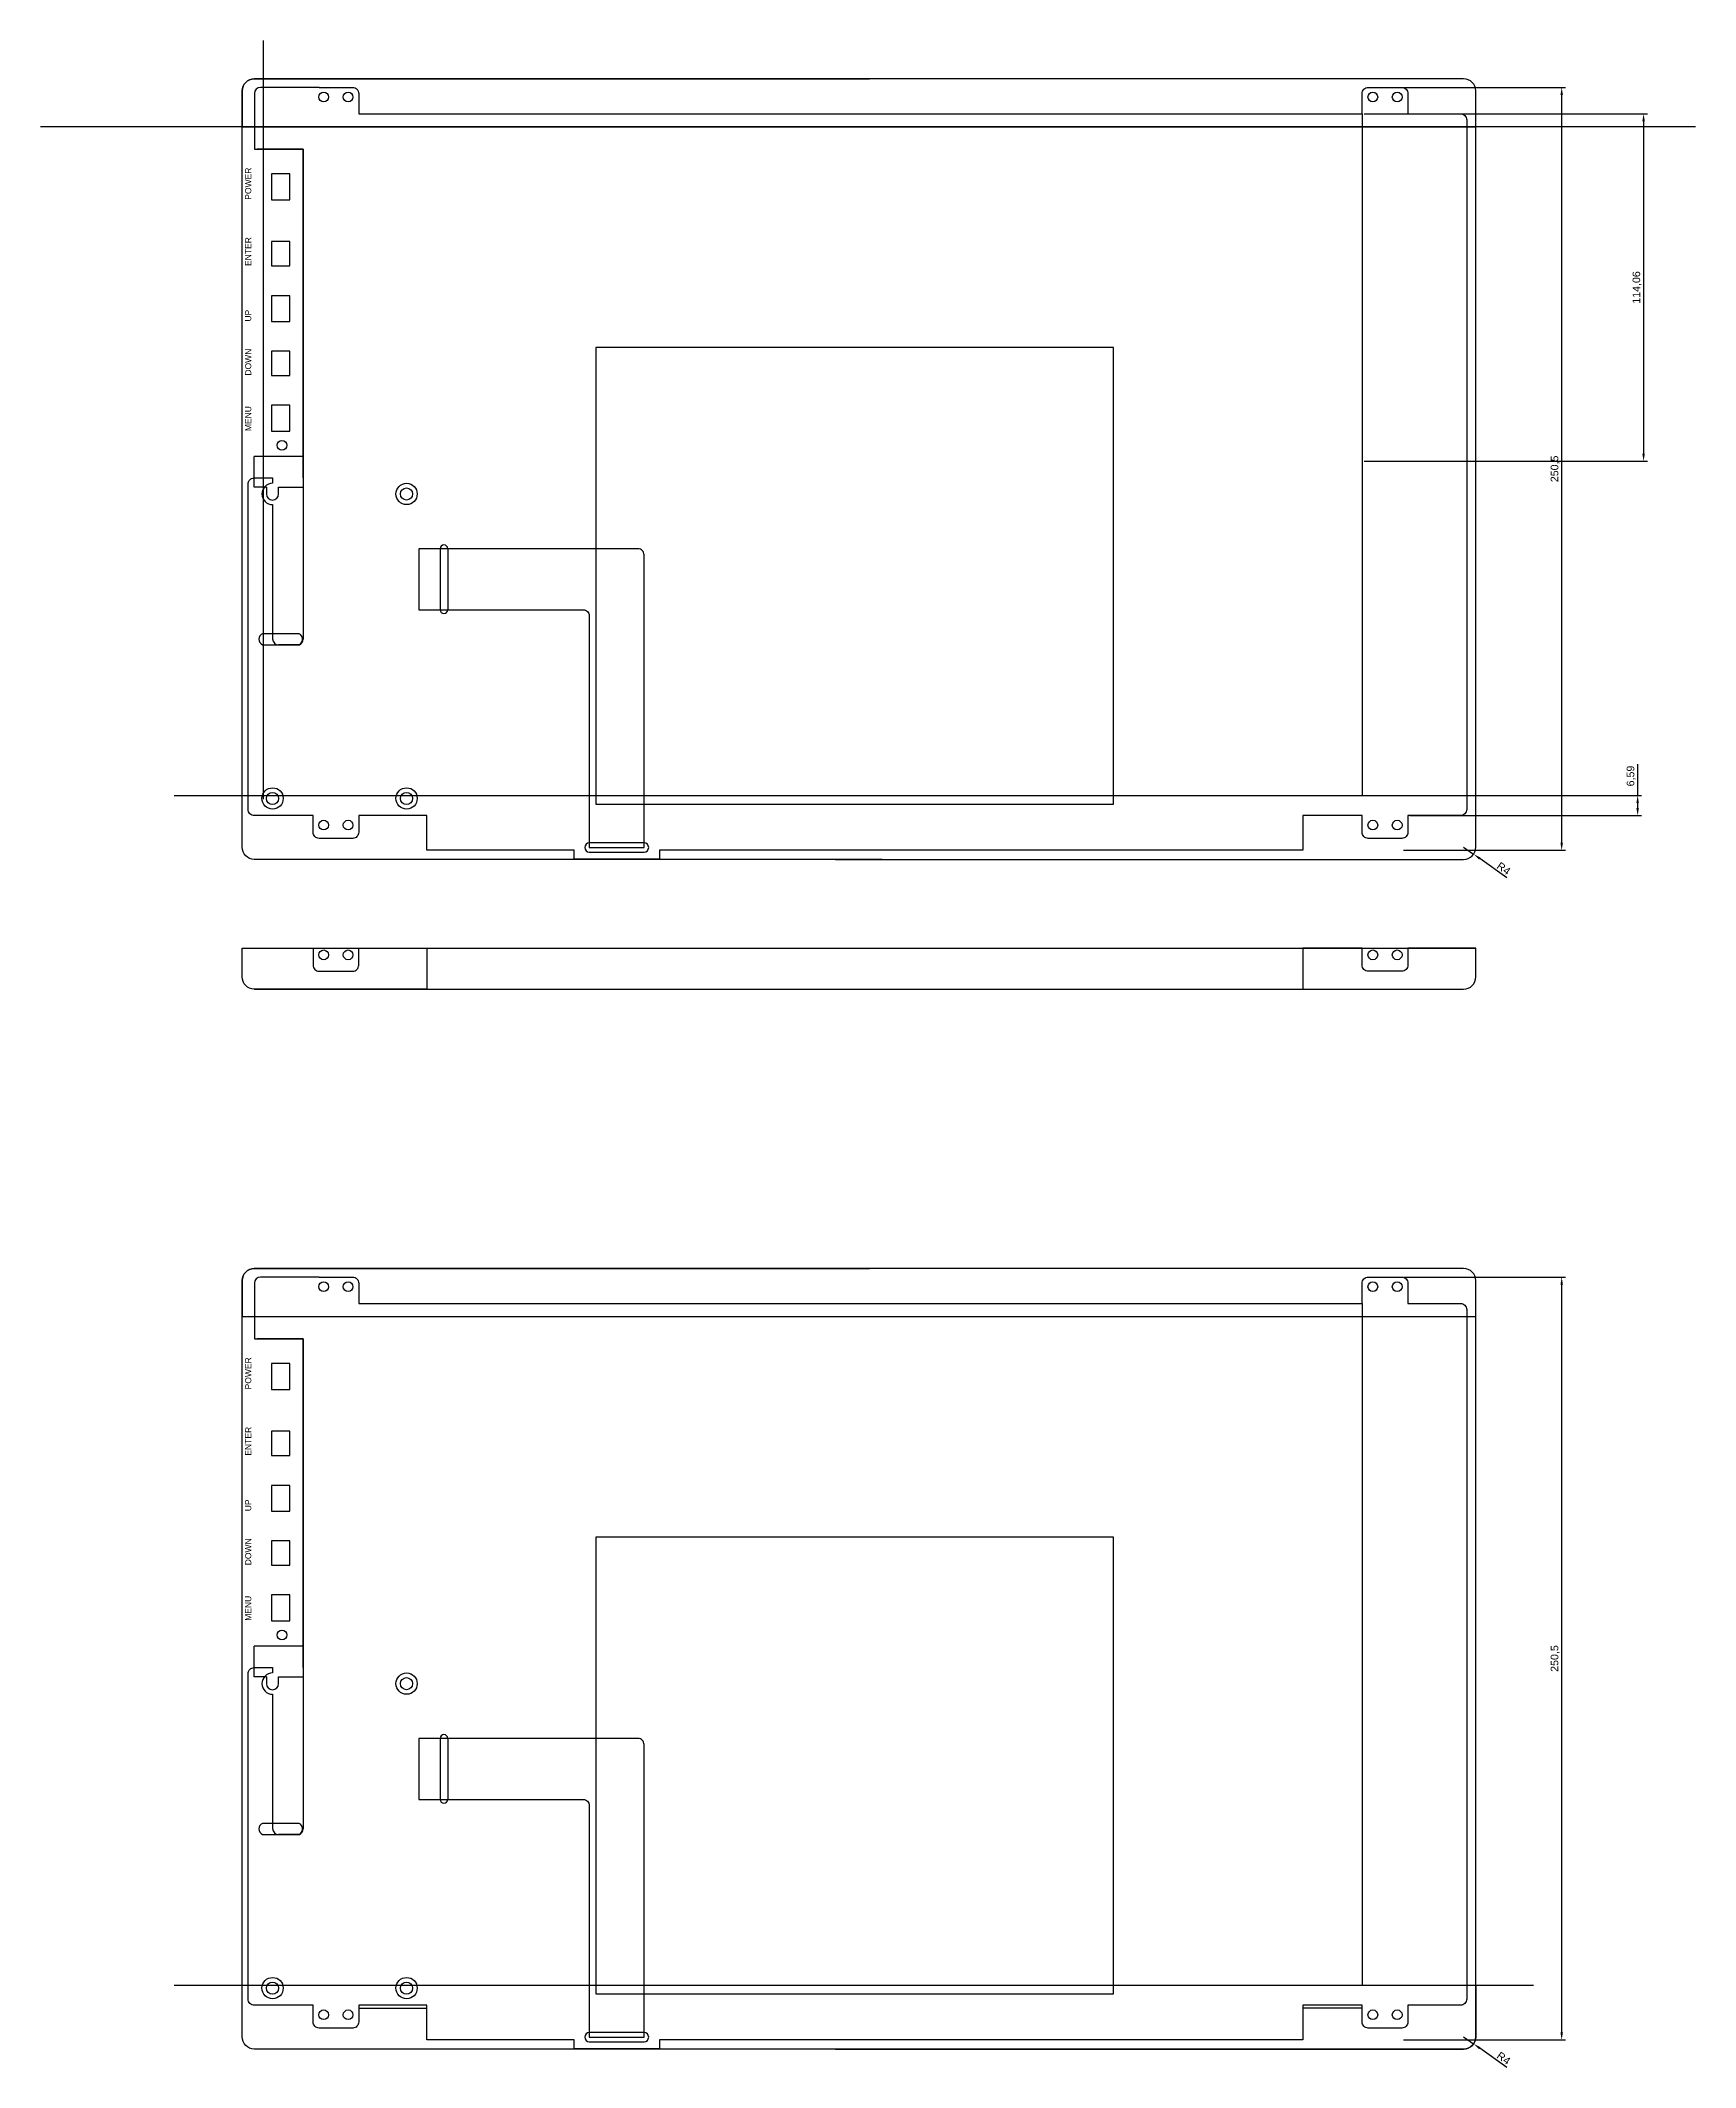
# Model space of a CAD drawing. Header units: millimetres. Extents: x -1635 to 5442, y -1125 to 1353.
# Drawn here: x 2054 to 2597, y -1125 to -460 of the extents above; entities that cross this region are included whole.
import ezdxf

# ---------------------------------------------------------------- set-up
doc = ezdxf.new("R2010")
doc.units = ezdxf.units.MM
doc.styles.get("Standard").update_dxf_attribs({"font": 'arial.ttf'})
doc.dimstyles.new('ISO-25', dxfattribs={"dimtxt": 2.5, "dimasz": 2.5, "dimexe": 1.25, "dimexo": 0.625, "dimtad": 1, "dimtxsty": 'Standard', "dimcen": 2.5, "dimadec": 0, "dimazin": 0, "dimtfac": 1, "dimtmove": 0, "dimatfit": 3, "dimfxl": 1, "dimarcsym": 0})

# ---------------------------------------------------------------- blocks, each defined once
blk = doc.blocks.new('*D53')
at = {"color": 0, "lineweight": -2, "transparency": 16777216}
for p, q in [((2501.24, -475.07), (2554.38, -475.07)), ((2553.13, -477.57), (2553.13, -723.07)), ((2501.24, -725.57), (2554.38, -725.57))]:
    blk.add_line(p, q, dxfattribs=at)
at = {"color": 0, "transparency": 16777216}
for points in [[(2552.72, -477.57), (2553.55, -477.57), (2553.13, -475.07)], [(2552.72, -723.07), (2553.55, -723.07), (2553.13, -725.57)]]:
    blk.add_solid(points, dxfattribs=at)
at = {"layer": 'Defpoints', "color": 0, "transparency": 16777216}
for p in [(2500.62, -475.07), (2500.62, -725.57), (2553.13, -725.57)]:
    blk.add_point(p, dxfattribs=at)
at = {"color": 0, "transparency": 16777216, "insert": (2551.01, -600.32), "char_height": 2.5, "attachment_point": 5, "rotation": 90}
blk.add_mtext('250,5', dxfattribs=at)
blk = doc.blocks.new('*D54')
at = {"color": 0, "lineweight": -2, "transparency": 16777216}
for p, q in [((2520.93, -724.57), (2524.2, -726.87)), ((2535.16, -734.62), (2526.24, -728.32))]:
    blk.add_line(p, q, dxfattribs=at)
at = {"color": 0, "transparency": 16777216}
blk.add_solid([(2526.48, -727.97), (2526, -728.66), (2524.2, -726.87)], dxfattribs=at)
at = {"layer": 'Defpoints', "color": 0, "transparency": 16777216}
for p in [(2520.93, -724.57), (2524.2, -726.87)]:
    blk.add_point(p, dxfattribs=at)
at = {"color": 0, "transparency": 16777216, "insert": (2534.09, -731.56), "char_height": 2.5, "attachment_point": 5, "rotation": 324.76559}
blk.add_mtext('R4', dxfattribs=at)
blk = doc.blocks.new('*D68')
at = {"color": 0, "lineweight": -2, "transparency": 16777216}
for p, q in [((2488.24, -483.72), (2581.28, -483.72)), ((2580.03, -486.22), (2580.03, -595.28)), ((2488.24, -597.78), (2581.28, -597.78))]:
    blk.add_line(p, q, dxfattribs=at)
at = {"color": 0, "transparency": 16777216}
for points in [[(2579.61, -486.22), (2580.44, -486.22), (2580.03, -483.72)], [(2579.61, -595.28), (2580.44, -595.28), (2580.03, -597.78)]]:
    blk.add_solid(points, dxfattribs=at)
at = {"layer": 'Defpoints', "color": 0, "transparency": 16777216}
for p in [(2487.62, -483.72), (2487.62, -597.78), (2580.03, -597.78)]:
    blk.add_point(p, dxfattribs=at)
at = {"color": 0, "transparency": 16777216, "insert": (2577.9, -540.75), "char_height": 2.5, "attachment_point": 5, "rotation": 90}
blk.add_mtext('114,06', dxfattribs=at)
blk = doc.blocks.new('*D69')
at = {"color": 0, "lineweight": -2, "transparency": 16777216}
for p, q in [((2501.24, -865.77), (2554.38, -865.77)), ((2553.13, -868.27), (2553.13, -1113.77)), ((2501.24, -1116.27), (2554.38, -1116.27))]:
    blk.add_line(p, q, dxfattribs=at)
at = {"color": 0, "transparency": 16777216}
for points in [[(2552.72, -868.27), (2553.55, -868.27), (2553.13, -865.77)], [(2552.72, -1113.77), (2553.55, -1113.77), (2553.13, -1116.27)]]:
    blk.add_solid(points, dxfattribs=at)
at = {"layer": 'Defpoints', "color": 0, "transparency": 16777216}
for p in [(2500.62, -865.77), (2500.62, -1116.27), (2553.13, -1116.27)]:
    blk.add_point(p, dxfattribs=at)
at = {"color": 0, "transparency": 16777216, "insert": (2551.01, -991.02), "char_height": 2.5, "attachment_point": 5, "rotation": 90}
blk.add_mtext('250,5', dxfattribs=at)
blk = doc.blocks.new('*D70')
at = {"color": 0, "lineweight": -2, "transparency": 16777216}
for p, q in [((2520.93, -1115.27), (2524.2, -1117.57)), ((2535.16, -1125.32), (2526.24, -1119.02))]:
    blk.add_line(p, q, dxfattribs=at)
at = {"color": 0, "transparency": 16777216}
blk.add_solid([(2526.48, -1118.68), (2526, -1119.36), (2524.2, -1117.57)], dxfattribs=at)
at = {"layer": 'Defpoints', "color": 0, "transparency": 16777216}
for p in [(2520.93, -1115.27), (2524.2, -1117.57)]:
    blk.add_point(p, dxfattribs=at)
at = {"color": 0, "transparency": 16777216, "insert": (2534.09, -1122.27), "char_height": 2.5, "attachment_point": 5, "rotation": 324.76559}
blk.add_mtext('R4', dxfattribs=at)
blk = doc.blocks.new('*D71')
at = {"color": 0, "lineweight": -2, "transparency": 16777216}
for p, q in [((2578.09, -707.58), (2578.09, -697.32)), ((2503.24, -707.58), (2579.34, -707.58)), ((2578.09, -711.67), (2578.09, -710.08)), ((2503.24, -714.17), (2579.34, -714.17))]:
    blk.add_line(p, q, dxfattribs=at)
at = {"color": 0, "transparency": 16777216}
for points in [[(2577.67, -710.08), (2578.5, -710.08), (2578.09, -707.58)], [(2577.67, -711.67), (2578.5, -711.67), (2578.09, -714.17)]]:
    blk.add_solid(points, dxfattribs=at)
at = {"layer": 'Defpoints', "color": 0, "transparency": 16777216}
for p in [(2502.62, -707.58), (2578.09, -707.58), (2502.62, -714.17)]:
    blk.add_point(p, dxfattribs=at)
at = {"color": 0, "transparency": 16777216, "insert": (2575.96, -701.2), "char_height": 2.5, "attachment_point": 5, "rotation": 90}
blk.add_mtext('6,59', dxfattribs=at)

msp = doc.modelspace()

# ---------------------------------------------------------------- linework, layer by layer
for p, q in [((2126.824, -708.745), (2126.824, -459.65)), ((2123.85, -477.065), (2123.85, -495.289)), ((2145.119, -475.065), (2125.85, -475.065)), ((2487.619, -483.715), (2487.619, -597.775)), ((2597.066, -487.97), (2053.615, -487.97)), ((2119.804, -487.97), (2524.934, -487.97)), ((2487.619, -487.97), (2487.619, -707.58)), ((2123.85, -495.289), (2139.804, -495.289)), ((2139.804, -495.289), (2124.804, -495.289)), ((2139.804, -596.289), (2123.804, -596.289)), ((2123.804, -606.289), (2123.804, -596.289)), ((2139.804, -596.289), (2139.804, -606.289)), ((2129.804, -603.289), (2129.804, -605.066)), ((2139.804, -603.289), (2139.804, -656.289)), ((2127.804, -606.289), (2123.804, -606.289)), ((2127.804, -606.289), (2127.804, -608.566)), ((2129.804, -612.066), (2129.804, -656.104)), ((2131.804, -608.566), (2131.804, -606.289)), ((2131.804, -606.289), (2139.804, -606.289)), ((2184.839, -626.566), (2184.839, -646.566)), ((2187.339, -626.566), (2187.339, -646.566)), ((2138.627, -658.104), (2131.804, -658.104)), ((2097.529, -707.58), (2543.872, -707.58)), ((2119.804, -757.779), (2524.934, -757.779)), ((2123.804, -771.178), (2520.934, -771.178)), ((2123.85, -867.767), (2123.85, -885.991)), ((2145.119, -865.767), (2125.85, -865.767)), ((2487.619, -874.417), (2487.619, -988.477)), ((2487.619, -878.672), (2487.619, -1098.282)), ((2123.85, -885.991), (2139.804, -885.991)), ((2139.804, -885.991), (2124.804, -885.991)), ((2139.804, -986.991), (2123.804, -986.991)), ((2123.804, -996.991), (2123.804, -986.991)), ((2139.804, -986.991), (2139.804, -996.991)), ((2127.804, -996.991), (2123.804, -996.991)), ((2127.804, -996.991), (2127.804, -999.268)), ((2129.804, -993.991), (2129.804, -995.768)), ((2131.804, -999.268), (2131.804, -996.991)), ((2131.804, -996.991), (2139.804, -996.991)), ((2139.804, -993.991), (2139.804, -1046.991)), ((2129.804, -1002.768), (2129.804, -1046.806)), ((2184.839, -1017.268), (2184.839, -1037.268)), ((2187.339, -1017.268), (2187.339, -1037.268)), ((2138.627, -1048.806), (2131.804, -1048.806)), ((2097.529, -1098.282), (2543.872, -1098.282))]:
    msp.add_line(p, q)
for points in [[(2524.934, -487.97), (2524.934, -483.715), (2524.934, -476.215, 0.4142136), (2520.934, -472.215), (2491.119, -472.215), (2325.869, -472.215), (2153.619, -472.215), (2123.804, -472.215, 0.4142136), (2119.804, -476.215), (2119.804, -487.97), (2119.804, -487.97)], [(2330.041, -728.565), (2123.804, -728.565, -0.4142136), (2119.804, -724.565), (2119.804, -476.215, -0.4142136), (2123.804, -472.215), (2153.619, -472.215), (2325.869, -472.215)], [(2314.698, -728.565), (2520.934, -728.565, 0.4142136), (2524.934, -724.565), (2524.934, -476.215, 0.4142136), (2520.934, -472.215), (2491.119, -472.215), (2318.869, -472.215)], [(2145.119, -475.065), (2156.119, -475.065, -0.4142136), (2158.119, -477.065), (2158.119, -483.715), (2487.619, -483.715), (2487.619, -477.065, -0.4142136), (2489.619, -475.065), (2500.619, -475.065, -0.4142136), (2502.619, -477.065), (2502.619, -483.715), (2519.934, -483.715, -0.4142136), (2521.934, -485.715), (2521.934, -712.165, -0.4142136), (2519.934, -714.165), (2502.619, -714.165), (2502.619, -719.665, -0.4142136), (2500.619, -721.665), (2489.619, -721.665, -0.4142136), (2487.619, -719.665), (2487.619, -714.165), (2468.104, -714.165), (2468.104, -725.565), (2256.82, -725.565), (2256.82, -728.465), (2228.819, -728.465), (2228.819, -725.565), (2180.504, -725.565), (2180.504, -714.165), (2158.119, -714.165), (2158.119, -719.665, -0.4142136), (2156.119, -721.665), (2145.119, -721.665, -0.4142136), (2143.119, -719.665), (2143.119, -714.165), (2123.804, -714.165, -0.4142136), (2121.804, -712.165), (2121.804, -605.289, -0.4142136), (2123.804, -603.289), (2129.804, -603.289)], [(2138.627, -658.104, 0.2936761), (2139.804, -656.289, 0.2936761)], [(2330.041, -1119.267), (2123.804, -1119.267, -0.4142136), (2119.804, -1115.267), (2119.804, -866.917, -0.4142136), (2123.804, -862.917), (2153.619, -862.917), (2325.869, -862.917)], [(2314.698, -1119.267), (2520.934, -1119.267, 0.4142136), (2524.934, -1115.267), (2524.934, -866.917, 0.4142136), (2520.934, -862.917), (2491.119, -862.917), (2318.869, -862.917)], [(2145.119, -865.767), (2156.119, -865.767, -0.4142136), (2158.119, -867.767), (2158.119, -874.417), (2487.619, -874.417), (2487.619, -867.767, -0.4142136), (2489.619, -865.767), (2500.619, -865.767, -0.4142136), (2502.619, -867.767), (2502.619, -874.417), (2519.934, -874.417, -0.4142136), (2521.934, -876.417), (2521.934, -1102.867, -0.4142136), (2519.934, -1104.867), (2502.619, -1104.867), (2502.619, -1110.367, -0.4142136), (2500.619, -1112.367), (2489.619, -1112.367, -0.4142136), (2487.619, -1110.367), (2487.619, -1104.867), (2468.104, -1104.867), (2468.104, -1116.267), (2256.82, -1116.267), (2256.82, -1119.167), (2228.819, -1119.167), (2228.819, -1116.267), (2180.504, -1116.267), (2180.504, -1104.867), (2158.119, -1104.867), (2158.119, -1110.367, -0.4142136), (2156.119, -1112.367), (2145.119, -1112.367, -0.4142136), (2143.119, -1110.367), (2143.119, -1104.867), (2123.804, -1104.867, -0.4142136), (2121.804, -1102.867), (2121.804, -995.991, -0.4142136), (2123.804, -993.991), (2129.804, -993.991)], [(2138.627, -1048.806, 0.2936761), (2139.804, -1046.991, 0.2936761)], [(2119.804, -1098.282), (2524.934, -1098.282), (2524.934, -1098.282), (2524.934, -1115.267, -0.4142136), (2520.934, -1119.267), (2180.504, -1119.267), (2180.504, -1119.267), (2123.804, -1119.267, -0.4142136), (2119.804, -1115.267), (2119.804, -1105.867), (2119.804, -1105.867), (2119.804, -1098.282)]]:
    msp.add_lwpolyline(points, format="xyb")
for points in [[(2139.804, -603.289), (2139.804, -495.289)], [(2135.504, -503.439), (2129.504, -503.439), (2129.504, -507.689), (2129.504, -511.939), (2135.504, -511.939)], [(2129.504, -525.689), (2129.504, -529.689), (2129.504, -533.689), (2135.504, -533.689), (2135.504, -525.689)], [(2135.504, -543.439), (2129.504, -543.439), (2129.504, -547.689), (2129.504, -551.939), (2135.504, -551.939)], [(2129.504, -561.689), (2129.504, -565.689), (2129.504, -569.689), (2135.504, -569.689), (2135.504, -561.689)], [(2235.944, -560.446), (2235.944, -710.446), (2405.944, -710.446), (2405.944, -635.446), (2405.944, -560.446)], [(2135.504, -579.439), (2129.504, -579.439), (2129.504, -583.689), (2129.504, -587.939), (2135.504, -587.939)], [(2139.804, -993.991), (2139.804, -885.991)], [(2135.504, -894.141), (2129.504, -894.141), (2129.504, -898.391), (2129.504, -902.641), (2135.504, -902.641)], [(2129.504, -916.391), (2129.504, -920.391), (2129.504, -924.391), (2135.504, -924.391), (2135.504, -916.391)], [(2135.504, -934.141), (2129.504, -934.141), (2129.504, -938.391), (2129.504, -942.641), (2135.504, -942.641)], [(2235.944, -951.147), (2235.944, -1101.147), (2405.944, -1101.147), (2405.944, -1026.147), (2405.944, -951.147)], [(2129.504, -952.391), (2129.504, -956.391), (2129.504, -960.391), (2135.504, -960.391), (2135.504, -952.391)], [(2135.504, -970.141), (2129.504, -970.141), (2129.504, -974.391), (2129.504, -978.641), (2135.504, -978.641)]]:
    msp.add_lwpolyline(points, close=True)
for points in [[(2251.819, -628.566, 0.4142136), (2249.819, -626.566), (2177.804, -626.566), (2177.804, -646.566), (2231.819, -646.566, -0.4142136), (2233.819, -648.566), (2233.819, -724.658), (2251.819, -724.658)], [(2138.504, -658.099, 0.645754), (2138.504, -654.453), (2126.504, -654.453, 0.6457501), (2126.504, -658.099)], [(2233.819, -723.158, 1), (2233.819, -726.158), (2251.819, -726.158, 1), (2251.819, -723.158)], [(2119.804, -757.779), (2143.119, -757.779), (2143.119, -763.279, 0.4142136), (2145.119, -765.279), (2156.119, -765.279, 0.4142136), (2158.119, -763.279), (2158.119, -757.779), (2180.504, -757.779), (2180.504, -771.178), (2123.804, -771.178, -0.4142136), (2119.804, -767.178)], [(2468.104, -771.178), (2520.934, -771.178, 0.4142136), (2524.934, -767.178), (2524.934, -757.779), (2502.619, -757.779), (2502.619, -763.279, -0.4142136), (2500.619, -765.279), (2489.619, -765.279, -0.4142136), (2487.619, -763.279), (2487.619, -757.779), (2468.104, -757.779)], [(2524.934, -878.672), (2524.934, -874.417), (2524.934, -866.917, 0.4142136), (2520.934, -862.917), (2491.119, -862.917), (2325.869, -862.917), (2153.619, -862.917), (2123.804, -862.917, 0.4142136), (2119.804, -866.917), (2119.804, -878.672), (2119.804, -878.672)], [(2251.819, -1019.268, 0.4142136), (2249.819, -1017.268), (2177.804, -1017.268), (2177.804, -1037.268), (2231.819, -1037.268, -0.4142136), (2233.819, -1039.268), (2233.819, -1115.36), (2251.819, -1115.36)], [(2138.504, -1048.801, 0.645754), (2138.504, -1045.155), (2126.504, -1045.155, 0.6457501), (2126.504, -1048.801)], [(2233.819, -1113.86, 1), (2233.819, -1116.86), (2251.819, -1116.86, 1), (2251.819, -1113.86)]]:
    msp.add_lwpolyline(points, format="xyb", close=True)
for points in [[(2158.119, -1105.867), (2180.504, -1105.867), (2180.504, -1105.867)], [(2487.619, -1105.867), (2487.619, -1105.867), (2468.104, -1105.867)]]:
    msp.add_lwpolyline(points)
for centre, radius in [((2146.619, -478.215), 1.6), ((2146.619, -478.215), 1.6), ((2146.619, -478.215), 1.6), ((2146.619, -478.215), 1.6), ((2154.619, -478.215), 1.6), ((2154.619, -478.215), 1.6), ((2154.619, -478.215), 1.6), ((2154.619, -478.215), 1.6), ((2491.119, -478.215), 1.6), ((2491.119, -478.215), 1.6), ((2491.119, -478.215), 1.6), ((2491.119, -478.215), 1.6), ((2499.119, -478.215), 1.6), ((2499.119, -478.215), 1.6), ((2499.119, -478.215), 1.6), ((2499.119, -478.215), 1.6), ((2132.894, -592.589), 1.6), ((2173.804, -608.566), 3.5), ((2173.804, -608.566), 2), ((2129.804, -708.566), 3.5), ((2173.804, -708.566), 3.5), ((2129.804, -708.566), 2), ((2173.804, -708.566), 2), ((2146.619, -717.315), 1.6), ((2146.619, -717.315), 1.6), ((2146.619, -717.315), 1.6), ((2154.619, -717.315), 1.6), ((2154.619, -717.315), 1.6), ((2154.619, -717.315), 1.6), ((2491.119, -717.315), 1.6), ((2491.119, -717.315), 1.6), ((2491.119, -717.315), 1.6), ((2499.119, -717.315), 1.6), ((2499.119, -717.315), 1.6), ((2499.119, -717.315), 1.6), ((2146.619, -759.929), 1.6), ((2154.619, -759.929), 1.6), ((2491.119, -759.929), 1.6), ((2499.119, -759.929), 1.6), ((2146.619, -868.917), 1.6), ((2146.619, -868.917), 1.6), ((2146.619, -868.917), 1.6), ((2146.619, -868.917), 1.6), ((2154.619, -868.917), 1.6), ((2154.619, -868.917), 1.6), ((2154.619, -868.917), 1.6), ((2154.619, -868.917), 1.6), ((2491.119, -868.917), 1.6), ((2491.119, -868.917), 1.6), ((2491.119, -868.917), 1.6), ((2491.119, -868.917), 1.6), ((2499.119, -868.917), 1.6), ((2499.119, -868.917), 1.6), ((2499.119, -868.917), 1.6), ((2499.119, -868.917), 1.6), ((2132.894, -983.291), 1.6), ((2173.804, -999.268), 3.5), ((2173.804, -999.268), 2), ((2129.804, -1099.268), 3.5), ((2129.804, -1099.268), 2), ((2173.804, -1099.268), 3.5), ((2173.804, -1099.268), 2), ((2146.619, -1108.017), 1.6), ((2146.619, -1108.017), 1.6), ((2146.619, -1108.017), 1.6), ((2146.619, -1108.017), 1.6), ((2154.619, -1108.017), 1.6), ((2154.619, -1108.017), 1.6), ((2154.619, -1108.017), 1.6), ((2154.619, -1108.017), 1.6), ((2491.119, -1108.017), 1.6), ((2491.119, -1108.017), 1.6), ((2491.119, -1108.017), 1.6), ((2491.119, -1108.017), 1.6), ((2499.119, -1108.017), 1.6), ((2499.119, -1108.017), 1.6), ((2499.119, -1108.017), 1.6), ((2499.119, -1108.017), 1.6)]:
    msp.add_circle(centre, radius)
for centre, radius, start, end in [((2125.85, -477.065), 2, 90, 180), ((2129.804, -608.566), 3.5, 90, 270), ((2129.804, -608.566), 2, 180, 0), ((2186.089, -626.566), 1.25, 0, 180), ((2186.089, -646.566), 1.25, 180, 0), ((2131.804, -656.104), 2, 180, 270), ((2125.85, -867.767), 2, 90, 180), ((2129.804, -999.268), 3.5, 90, 270), ((2129.804, -999.268), 2, 180, 0), ((2186.089, -1017.268), 1.25, 0, 180), ((2186.089, -1037.268), 1.25, 180, 0), ((2131.804, -1046.806), 2, 180, 270)]:
    msp.add_arc(centre, radius, start, end)

# ---------------------------------------------------------------- texts
for s, p in [('POWER', (2122.804, -511.939)), ('ENTER', (2122.804, -533.689)), ('UP', (2122.804, -551.939)), ('DOWN', (2122.804, -569.689)), ('MENU', (2122.804, -587.939)), ('POWER', (2122.804, -902.641)), ('ENTER', (2122.804, -924.391)), ('UP', (2122.804, -942.641)), ('DOWN', (2122.804, -960.391)), ('MENU', (2122.804, -978.641))]:
    msp.add_text(s, height=2, rotation=90).set_placement(p)

# ---------------------------------------------------------------- dimensions: what is measured, and where the dimension line sits
for base, p1, p2, picture, middle in [((2553.132, -725.565), (2500.619, -475.065), (2500.619, -725.565), '*D53', (2551.005, -600.315)), ((2580.028, -597.775), (2487.619, -483.715), (2487.619, -597.775), '*D68', (2577.901, -540.745)), ((2578.087833403, -707.580139598), (2502.619100418, -714.165139598), (2502.619100418, -707.580139598), '*D71', (2575.960445954, -701.198829912)), ((2553.132, -1116.267), (2500.619, -865.767), (2500.619, -1116.267), '*D69', (2551.005, -991.017))]:
    dim = msp.add_linear_dim(base=base, p1=p1, p2=p2, angle=90, dimstyle='ISO-25')
    dim.commit()
    dim.dimension.update_dxf_attribs({"geometry": picture, "text_midpoint": middle})
for center, mpoint, picture, middle in [((2520.934, -724.565), (2524.201, -726.873), '*D54', (2533.012, -733.096)), ((2520.934, -1115.267), (2524.201, -1117.575), '*D70', (2533.012, -1123.798))]:
    dim = msp.add_radius_dim(center=center, mpoint=mpoint, dimstyle='ISO-25')
    dim.commit()
    dim.dimension.update_dxf_attribs({"geometry": picture, "text_midpoint": middle, "dimtype": 164})

doc.saveas('drawing.dxf')
